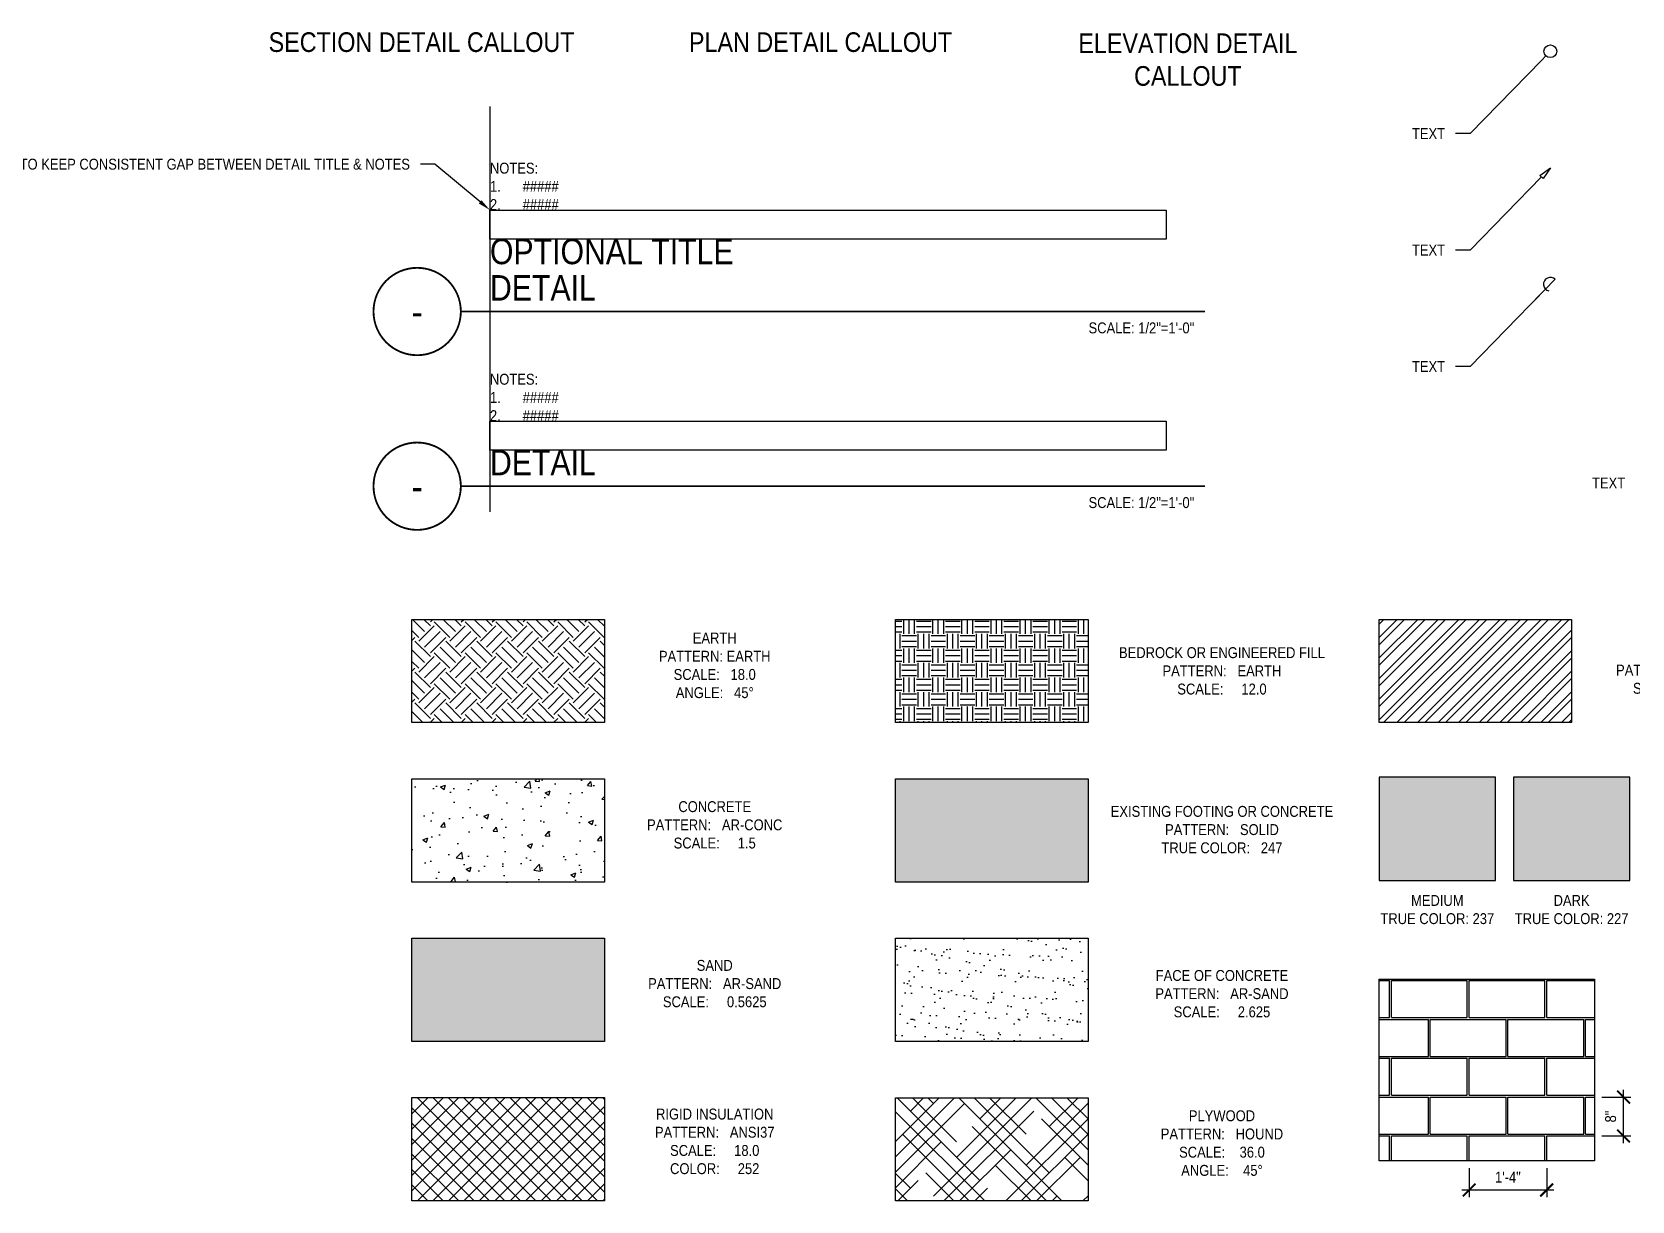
# Model space of a CAD drawing. Header units: inches. Extents: x -2661 to 42767, y -1222 to 9099.
# Drawn here: x 10940.4 to 11270.2, y 1287.7 to 1528.6 of the extents above; entities that cross this region are included whole.
import ezdxf
from ezdxf import colors
from ezdxf.entities.mleader import LeaderData, LeaderLine
from ezdxf.enums import TextEntityAlignment as Align
from ezdxf.math import Vec2, Vec3

# ---------------------------------------------------------------- set-up
doc = ezdxf.new("R2010")
doc.units = ezdxf.units.IN
doc.header["$LTSCALE"] = 12
doc.header["$MEASUREMENT"] = 0
doc.header["$PDMODE"] = 3
doc.linetypes.add('HIDDEN2', pattern=[0.1875, 0.125, -0.0625])
doc.layers.get('0').update_dxf_attribs({"linetype": 'CONTINUOUS'})
doc.layers.get('DefPoints').update_dxf_attribs({"color": 251, "linetype": 'CONTINUOUS'})
doc.layers.add('DESIGNER COMMENTS', color=221, linetype='CONTINUOUS', plot=False)
for name, color, linetype in [('S-ANNO-DIMS', 2, 'CONTINUOUS'), ('S-ANNO-NOTE', 4, 'CONTINUOUS'), ('S-ANNO-NOTE-EXIST', 251, 'CONTINUOUS')]:
    doc.layers.add(name, color=color, linetype=linetype)
doc.layers.add('S-ANNO-NONPLOT', color=253, linetype='CONTINUOUS', plot=False, transparency=0.5)
for name, color, linetype, true_color, transparency in [('S-HATCH-SOIL', 7, 'CONTINUOUS', 0x8f8f8f, 0.8), ('S-POCHE-227', 7, 'CONTINUOUS', 0xe3e3e3, 0.8), ('S-POCHE-237', 7, 'CONTINUOUS', 0xededed, 0.8), ('S-POCHE-247', 7, 'CONTINUOUS', 0xf7f7f7, 0.8)]:
    doc.layers.add(name, color=color, linetype=linetype, true_color=true_color, transparency=transparency)
doc.layers.add('S-HATCH1', color=1, linetype='CONTINUOUS', transparency=0.5)
doc.layers.add('S-HATCH2', color=2, linetype='CONTINUOUS', transparency=0.5)
doc.styles.add('Arial', font='arial.ttf', dxfattribs={"width": 0.85})
doc.dimstyles.new('DIM-24_Se', dxfattribs={"dimscale": 24, "dimtxt": 0.09375, "dimasz": 0.109375, "dimexe": 0.0625, "dimexo": 0.0625, "dimgap": 0.0625, "dimtad": 1, "dimdec": 4, "dimzin": 11, "dimdsep": 46, "dimlunit": 4, "dimtxsty": 'Arial', "dimblk": 'ARCHTICK', "dimcen": 0.125, "dimdle": 0.0625, "dimclrd": 256, "dimclre": 256, "dimclrt": 4, "dimadec": 0, "dimazin": 0, "dimtfac": 0.75, "dimtdec": 4, "dimtmove": 0, "dimatfit": 3, "dimfxl": 1, "dimfrac": 1, "dimtolj": 1, "dimtzin": 0, "dimarcsym": 0})

# ---------------------------------------------------------------- blocks, each defined once
blk = doc.blocks.new('_ARCHTICK')
at = {"color": 0, "linetype": 'ByBlock', "const_width": 0.15}
blk.add_lwpolyline([(-0.5, -0.5), (0.5, 0.5)], dxfattribs=at)
blk = doc.blocks.new('*D747')
at = {"layer": 'DefPoints', "color": 0, "transparency": 16777216}
for p in [(11236.57, 1295.96), (11252.57, 1295.96), (11252.57, 1289.96)]:
    blk.add_point(p, dxfattribs=at)
at = {"layer": 'S-ANNO-DIMS', "lineweight": -2, "transparency": 16777216}
for p, q in [((11236.57, 1294.46), (11236.57, 1288.46)), ((11252.57, 1294.46), (11252.57, 1288.46)), ((11235.07, 1289.96), (11254.07, 1289.96))]:
    blk.add_line(p, q, dxfattribs=at)
at = {"layer": 'S-ANNO-DIMS', "lineweight": -2, "transparency": 16777216, "xscale": 2.625, "yscale": 2.625, "zscale": 2.625, "rotation": 180}
blk.add_blockref('_ARCHTICK', (11236.57, 1289.96), dxfattribs=at)
at = {"layer": 'S-ANNO-DIMS', "lineweight": -2, "transparency": 16777216, "xscale": 2.625, "yscale": 2.625, "zscale": 2.625}
blk.add_blockref('_ARCHTICK', (11252.57, 1289.96), dxfattribs=at)
at = {"layer": 'S-ANNO-DIMS', "color": 4, "transparency": 16777216, "insert": (11244.57, 1292.59), "char_height": 2.25, "attachment_point": 5, "style": 'Arial'}
blk.add_mtext('\\A1;1\'-4"', dxfattribs=at)
blk = doc.blocks.new('*D748')
at = {"layer": 'DefPoints', "color": 0, "transparency": 16777216}
for p in [(11262.41, 1309.09), (11268.41, 1309.09), (11262.41, 1301.09)]:
    blk.add_point(p, dxfattribs=at)
at = {"layer": 'S-ANNO-DIMS', "lineweight": -2, "transparency": 16777216}
for p, q in [((11268.41, 1299.59), (11268.41, 1310.59)), ((11263.91, 1309.09), (11269.91, 1309.09)), ((11263.91, 1301.09), (11269.91, 1301.09))]:
    blk.add_line(p, q, dxfattribs=at)
at = {"layer": 'S-ANNO-DIMS', "lineweight": -2, "transparency": 16777216, "xscale": 2.625, "yscale": 2.625, "zscale": 2.625}
for p, rotation in [((11268.41, 1309.09), 90), ((11268.41, 1301.09), 270)]:
    blk.add_blockref('_ARCHTICK', p, dxfattribs=dict(at, rotation=rotation))
at = {"layer": 'S-ANNO-DIMS', "color": 4, "transparency": 16777216, "insert": (11265.76, 1305.09), "char_height": 2.25, "attachment_point": 5, "rotation": 90, "style": 'Arial'}
blk.add_mtext('\\A1;8"', dxfattribs=at)
blk = doc.blocks.new('_DotBlank')
at = {"color": 0, "lineweight": -2}
blk.add_line((-0.5, 0), (-1, 0), dxfattribs=at)
blk.add_circle((0, 0), 0.5, dxfattribs=at)
blk = doc.blocks.new('ARROW-LOOP')
at = {"color": 0}
blk.add_lwpolyline([(-1.81, 0), (0.54, 0, 1.317177), (-0.46, -0.28)], format="xyb", dxfattribs=at)
blk = doc.blocks.new('_ClosedBlank')
at = {"color": 0, "linetype": 'ByBlock', "lineweight": -2}
for p, q in [((-1, 0.17), (0, 0)), ((-1, 0.17), (-1, -0.17)), ((0, 0), (-1, -0.17))]:
    blk.add_line(p, q, dxfattribs=at)
blk = doc.blocks.new('*U693')
at = {"const_width": 0.375}
for points in [[(-9, 0, -1), (9, 0, 3.732051)], [(-9, 0, 1), (9, 0, -3.732051)]]:
    blk.add_lwpolyline(points, format="xyb", dxfattribs=at)
blk.add_lwpolyline([(9, 0), (162.42, 0)], dxfattribs=at)
blk.add_circle((0, 0), 9)
at = {"style": 'Arial', "width": 0.85}
for tag, p in [('DWG_TITLE_1', (15, 12.38)), ('DWG_TITLE_2', (15, 4.88))]:
    blk.add_attdef(tag, text='', height=5.25, dxfattribs=at).set_placement(p, align=Align.MIDDLE_LEFT)
blk.add_attdef('#', text='', height=6, dxfattribs=at).set_placement((0, 0), align=Align.MIDDLE_CENTER)
blk.add_attdef('SCALE', text='', height=2.25, dxfattribs=at).set_placement((160.17, -2.25), align=Align.TOP_RIGHT)

msp = doc.modelspace()

# ---------------------------------------------------------------- hatches: boundary and pattern name
at = {"layer": 'S-HATCH-SOIL'}
h = msp.add_hatch(dxfattribs=at)
h.set_pattern_fill('EARTH', color=256, scale=18, angle=45, style=0)
h.set_pattern_definition([(45, (3824.8316, -1724.0487), (4e-16, 6.363961), [4.5, -4.5]), (45, (3823.6383, -1722.8555), (4e-16, 6.363961), [4.5, -4.5]), (45, (3822.445, -1721.6622), (4e-16, 6.363961), [4.5, -4.5]), (135, (3822.445, -1720.8667), (-6.363961, 1e-15), [4.5, -4.5]), (135, (3823.6383, -1719.6735), (-6.363961, 1e-15), [4.5, -4.5]), (135, (3824.8316, -1718.4803), (-6.363961, 1e-15), [4.5, -4.5])])
h.paths.add_polyline_path([(11018.67082, 1407.55537), (11058.34863, 1407.55537), (11058.34863, 1386.29209), (11018.67082, 1386.29209)])
h = msp.add_hatch(dxfattribs=at)
h.set_pattern_fill('EARTH', color=256, scale=12, style=0)
h.set_pattern_definition([(0, (3871.6644, -1724.0487), (3, 3), [3, -3]), (0, (3871.6644, -1722.9237), (3, 3), [3, -3]), (0, (3871.6644, -1721.7987), (3, 3), [3, -3]), (90, (3872.0394, -1721.4237), (-3, 3), [3, -3]), (90, (3873.1644, -1721.4237), (-3, 3), [3, -3]), (90, (3874.2894, -1721.4237), (-3, 3), [3, -3])])
h.paths.add_polyline_path([(11118.34863, 1407.55537), (11158.02643, 1407.55537), (11158.02643, 1386.29209), (11118.34863, 1386.29209)])
at = {"layer": 'S-HATCH1'}
h = msp.add_hatch(dxfattribs=at)
h.set_pattern_fill('STEEL', color=256, scale=24, style=0)
h.set_pattern_definition([(45, (4077.032, -1691.1804), (-2.1213203, 2.1213203), []), (45, (4077.032, -1689.6804), (-2.1213203, 2.1213203), [])])
h.paths.add_polyline_path([(11218.02643, 1407.55537), (11257.70424, 1407.55537), (11257.70424, 1386.29209), (11218.02643, 1386.29209)])
at = {"layer": 'S-HATCH1', "linetype": 'HIDDEN2', "ltscale": 0.75}
h = msp.add_hatch(dxfattribs=at)
h.set_pattern_fill('AR-B816C', color=256, style=0)
h.set_pattern_definition([(0, (11220.567, 1317.086), (8, 8), [15.625, -0.375]), (0, (11212.567, 1317.461), (8, 8), [15.625, -0.375]), (90, (11220.567, 1317.086), (-8, 8), [-8.375, 7.625]), (90, (11220.192, 1317.086), (-8, 8), [-8.375, 7.625])])
h.paths.add_polyline_path([(11218.02643, 1333.40347), (11262.41248, 1333.40347), (11262.41248, 1295.96375), (11218.02643, 1295.96375)])
at = {"layer": 'S-HATCH1'}
h = msp.add_hatch(dxfattribs=at)
h.set_pattern_fill('ANSI37', color=252, scale=18, style=0)
h.set_pattern_definition([(45, (3824.8316, -1691.137), (-1.59099026, 1.59099026), []), (135, (3824.8316, -1691.137), (-1.59099026, -1.59099026), [])])
h.paths.add_polyline_path([(11018.67082, 1308.99367), (11058.34863, 1308.99367), (11058.34863, 1287.7304), (11018.67082, 1287.7304)])
h = msp.add_hatch(dxfattribs=at)
h.set_pattern_fill('HOUND', color=252, scale=36, angle=45, style=0)
h.set_pattern_definition([(45, (6000, 0), (4.7729708, 7.9549513), [36, -18]), (135, (6000, 0), (4.7729708, -7.9549513), [36, -18])])
h.paths.add_polyline_path([(11118.34863, 1308.95028), (11158.02643, 1308.95028), (11158.02643, 1287.687), (11118.34863, 1287.687)])
at = {"layer": 'S-HATCH2'}
h = msp.add_hatch(dxfattribs=at)
h.set_pattern_fill('AR-CONC', color=256, scale=1.5, style=0)
h.set_pattern_definition([(50, (3824.8316, -1724.049), (10.758903, -0.941282), [1.125, -12.375]), (355, (3824.832, -1724.049), (-2.08127, 11.282882), [0.9, -9.9]), (100.45144, (3825.728, -1724.127), (8.677633, 10.3416), [0.956103, -10.517132]), (46.1842, (3824.832, -1721.049), (16.00862, -2.48279), [1.6875, -18.5625]), (96.63564, (3826.166, -1721.256), (14.01993, 14.61178), [1.434155, -15.775706]), (351.18416, (3824.832, -1721.049), (14.01993, 14.61178), [1.35, -14.85]), (21, (3826.3316, -1721.799), (8.953606, -6.039283), [1.125, -12.375]), (326, (3826.332, -1721.799), (3.64973, 10.87725), [0.9, -9.9]), (71.45144, (3827.078, -1722.302), (12.603336, 4.837967), [0.956103, -10.517132]), (37.5, (3824.8316, -1724.0487), (0.1823978, 4.9934078), [0, -9.78, 0, -10.05, 0, -9.9375]), (7.5, (3824.8316, -1724.0487), (3.946043, 5.9161757), [0, -5.73, 0, -9.555, 0, -3.7875]), (327.5, (3821.4866, -1724.0487), (8.0073365, -0.338323), [0, -3.75, 0, -11.7, 0, -15.525]), (317.5, (3819.9866, -1724.049), (8.7477925, 1.501575), [0, -4.875, 0, -7.77, 0, -11.025])])
h.paths.add_polyline_path([(11018.67082, 1374.687), (11058.34863, 1374.687), (11058.34863, 1353.42373), (11018.67082, 1353.42373)])
h = msp.add_hatch(dxfattribs=at)
h.set_pattern_fill('AR-SAND', color=256, scale=0.5625, angle=30, style=0)
h.set_pattern_definition([(67.5, (3824.83155, -1724.0487), (-0.57260572, 0.92091468), [0, -0.855, 0, -0.95625, 0, -0.9140625]), (37.5, (3824.8316, -1724.0487), (0.06839919, 1.87252793), [0, -0.46125, 0, -0.770625, 0, -0.2953125]), (357.5, (3824.2324, -1724.3947), (1.51542925, 0.87860915), [0, -0.28125, 0, -1.0125, 0, -1.321875]), (347.5, (3824.2324, -1724.3947), (1.21755613, 1.27302336), [0, -0.140625, 0, -0.66375, 0, -0.759375])])
h.paths.add_polyline_path([(11018.67082, 1341.81864), (11058.34863, 1341.81864), (11058.34863, 1320.55537), (11018.67082, 1320.55537)])
h = msp.add_hatch(dxfattribs=at)
h.set_pattern_fill('AR-SAND', color=256, scale=2.625, angle=30, style=0)
h.set_pattern_definition([(67.5, (3871.6644, -1724.0487), (-2.67216, 4.2976018), [0, -3.99, 0, -4.4625, 0, -4.265625]), (37.5, (3871.6644, -1724.049), (0.319196, 8.7384637), [0, -2.1525, 0, -3.59625, 0, -1.378125]), (357.5, (3868.8682, -1725.663), (7.0720031, 4.100176), [0, -1.3125, 0, -4.725, 0, -6.16875]), (347.5, (3868.868, -1725.663), (5.6819286, 5.9407757), [0, -0.65625, 0, -3.0975, 0, -3.54375])])
h.paths.add_polyline_path([(11118.34863, 1341.81864), (11158.02643, 1341.81864), (11158.02643, 1320.55537), (11118.34863, 1320.55537)])
at = {"layer": 'S-POCHE-227'}
h = msp.add_hatch(color=256, dxfattribs=at)
h.dxf.hatch_style = 1
h.paths.add_polyline_path([(11245.70424, 1353.73412), (11269.70424, 1353.73412), (11269.70424, 1374.9974), (11245.70424, 1374.9974)])
at = {"layer": 'S-POCHE-237'}
h = msp.add_hatch(color=256, dxfattribs=at)
h.dxf.hatch_style = 1
h.paths.add_polyline_path([(11218.02643, 1374.9974), (11218.02643, 1353.73412), (11242.02643, 1353.73412), (11242.02643, 1374.9974)])
at = {"layer": 'S-POCHE-247'}
h = msp.add_hatch(color=256, dxfattribs=at)
h.dxf.hatch_style = 1
h.paths.add_polyline_path([(11118.34863, 1374.687), (11158.02643, 1374.687), (11158.02643, 1353.42373), (11118.34863, 1353.42373)])

# ---------------------------------------------------------------- linework, layer by layer
at = {"layer": 'DESIGNER COMMENTS'}
for p, q in [((11034.75035, 1513.23132), (11034.75035, 1465.69105)), ((11034.75035, 1477.23132), (11034.75035, 1429.69105))]:
    msp.add_line(p, q, dxfattribs=at)
for points in [[(11034.75035, 1491.9081), (11174.16854, 1491.9081), (11174.16854, 1485.9081), (11034.75035, 1485.9081)], [(11034.75035, 1448.4081), (11174.16854, 1448.4081), (11174.16854, 1442.4081), (11034.75035, 1442.4081)]]:
    msp.add_lwpolyline(points, close=True, dxfattribs=at)
at = {"layer": 'S-ANNO-NONPLOT', "linetype": 'ByBlock'}
for points in [[(11018.67082, 1407.55537), (11058.34863, 1407.55537), (11058.34863, 1386.29209), (11018.67082, 1386.29209)], [(11118.34863, 1407.55537), (11158.02643, 1407.55537), (11158.02643, 1386.29209), (11118.34863, 1386.29209)], [(11218.02643, 1407.55537), (11257.70424, 1407.55537), (11257.70424, 1386.29209), (11218.02643, 1386.29209)], [(11018.67082, 1374.687), (11058.34863, 1374.687), (11058.34863, 1353.42373), (11018.67082, 1353.42373)], [(11118.34863, 1374.687), (11158.02643, 1374.687), (11158.02643, 1353.42373), (11118.34863, 1353.42373)], [(11218.02643, 1374.9974), (11218.02643, 1353.73412), (11242.02643, 1353.73412), (11242.02643, 1374.9974), (11218.02643, 1374.9974)], [(11245.70424, 1353.73412), (11269.70424, 1353.73412), (11269.70424, 1374.9974), (11245.70424, 1374.9974), (11245.70424, 1353.73412)], [(11018.67082, 1341.81864), (11058.34863, 1341.81864), (11058.34863, 1320.55537), (11018.67082, 1320.55537)], [(11118.34863, 1341.81864), (11158.02643, 1341.81864), (11158.02643, 1320.55537), (11118.34863, 1320.55537)], [(11218.02643, 1333.40347), (11262.41248, 1333.40347), (11262.41248, 1295.96375), (11218.02643, 1295.96375)], [(11018.67082, 1308.99367), (11058.34863, 1308.99367), (11058.34863, 1287.7304), (11018.67082, 1287.7304)], [(11118.34863, 1308.95028), (11158.02643, 1308.95028), (11158.02643, 1287.687), (11118.34863, 1287.687)]]:
    msp.add_lwpolyline(points, close=True, dxfattribs=at)

# ---------------------------------------------------------------- block references
at = {"layer": 'S-ANNO-NOTE'}
for p, values in [((11019.75035, 1470.98996), {'#': '-', 'DWG_TITLE_1': 'OPTIONAL TITLE', 'DWG_TITLE_2': 'DETAIL', 'SCALE': 'SCALE: 1/2"=1\'-0"'}), ((11019.75035, 1434.98996), {'#': '-', 'DWG_TITLE_2': 'DETAIL', 'SCALE': 'SCALE: 1/2"=1\'-0"'})]:
    msp.add_blockref('*U693', p, dxfattribs=at).add_auto_attribs(values)

# ---------------------------------------------------------------- texts
at = {"layer": 'S-ANNO-NOTE', "color": 191, "char_height": 4.05, "attachment_point": 8, "style": 'Arial'}
for s, insert in [('SECTION DETAIL CALLOUT', (11020.65863, 1524.42573)), ('PLAN DETAIL CALLOUT', (11102.88916, 1524.42573))]:
    msp.add_mtext(s, dxfattribs=dict(at, insert=insert))
at = {"layer": 'S-ANNO-NOTE', "color": 191, "insert": (11178.61204, 1517.45567), "char_height": 4.05, "width": 46.1001978, "attachment_point": 8, "style": 'Arial'}
msp.add_mtext('ELEVATION DETAIL CALLOUT', dxfattribs=at)
at = {"layer": 'S-ANNO-NOTE', "char_height": 2.25, "style": 'Arial'}
for s, insert, width, attachment_point in [('NOTES:\\P\\pxi-3,l3,t3;1.^I#####\\P2.^I#####', (11034.75035, 1491.9081), 137.8788787, 7), ('NOTES:\\P\\pxi-3,l3,t3;1.^I#####\\P2.^I#####', (11034.75035, 1448.4081), 137.8788787, 7), ('EARTH\\PPATTERN: EARTH\\PSCALE:   18.0\\PANGLE:   45%%D', (11081.08397, 1398.05756), 58.8453495, 5), ('\\pxqc;BEDROCK OR ENGINEERED FILL\\PPATTERN:   EARTH \\PSCALE:     12.0', (11185.63706, 1396.92373), 58.8453495, 5), ('STEEL\\PPATTERN:^ISTEEL \\PSCALE:^I24.0', (11278.07259, 1397.07893), 58.8453495, 5), ('CONCRETE\\PPATTERN:   AR-CONC \\PSCALE:     1.5', (11081.08397, 1365.18919), 58.8453495, 5), ('EXISTING FOOTING OR CONCRETE\\PPATTERN:   SOLID\\PTRUE COLOR:   247', (11185.63706, 1364.21056), 58.8453495, 5), ('MEDIUM \\PTRUE COLOR: 237', (11230.02643, 1347.73412), 58.8453495, 5), ('DARK\\PTRUE COLOR: 227', (11257.70424, 1347.73412), 58.8453495, 5), ('SAND\\PPATTERN:   AR-SAND \\PSCALE:     0.5625', (11081.08397, 1332.47603), 58.8453495, 5), ('FACE OF CONCRETE\\PPATTERN:   AR-SAND \\PSCALE:     2.625', (11185.63706, 1330.39866), 58.8453495, 5), ('RIGID INSULATION\\PPATTERN:   ANSI37 \\PSCALE:     18.0\\PCOLOR:     252', (11081.08397, 1299.96145), 58.8453495, 5), ('PLYWOOD\\PPATTERN:   HOUND \\PSCALE:    36.0\\PANGLE:    45%%D', (11185.63706, 1299.60766), 58.8453495, 5)]:
    msp.add_mtext(s, dxfattribs=dict(at, insert=insert, width=width, attachment_point=attachment_point))
at = {"layer": 'S-ANNO-NOTE-EXIST', "insert": (11265.32736, 1435.65327), "char_height": 2.25, "width": 17.834573, "attachment_point": 5, "style": 'Arial'}
msp.add_mtext('TEXT', dxfattribs=at)

# ---------------------------------------------------------------- dimensions: what is measured, and where the dimension line sits
at = {"layer": 'S-ANNO-DIMS'}
for base, p1, p2, angle, picture, middle in [((11268.41248, 1309.08625), (11262.41248, 1301.08625), (11262.41248, 1309.08625), 270, '*D748', (11265.76369, 1305.08625)), ((11252.56682, 1289.96375), (11236.56682, 1295.96375), (11252.56682, 1295.96375), 180, '*D747', (11244.56682, 1292.59336))]:
    dim = msp.add_linear_dim(base=base, p1=p1, p2=p2, angle=angle, dimstyle='DIM-24_Se', dxfattribs=at)
    dim.commit()
    dim.dimension.update_dxf_attribs({"geometry": picture, "text_midpoint": middle})

# ---------------------------------------------------------------- leaders
at = {"layer": 'S-ANNO-NOTE'}
ml = msp.add_multileader_mtext('Standard', dxfattribs=at)
ml.set_content('\\A1;TEXT', color=4, style='Arial')
ml.set_leader_properties(color=2)
ml.set_arrow_properties(name='DOTBLANK')
ml.build(insert=Vec2(0, 0))
ml.multileader.update_dxf_attribs({"dogleg_length": 0.36, "arrow_head_size": 2.625, "scale": 24})
ctx = ml.context
ctx.base_point, ctx.scale, ctx.char_height, ctx.arrow_head_size, ctx.landing_gap_size, ctx.plane_origin = Vec3(11376.69399, 1507.65327), 24, 2.25, 2.625, 2.16, Vec3(11434.00471, 1805.9881)
ctx.text_align_type = 2
notes = []
notes.append((ctx, [(0, (1, 1, 0), (11390.72601, 1507.65327), (-1, 0), 3, [(0, [(11407.26849, 1524.62384)], 0, [])])]))
ctx.mtext.insert, ctx.mtext.width, ctx.mtext.defined_height, ctx.mtext.alignment, ctx.mtext.flow_direction = Vec3(11385.56601, 1508.77827), 48, 7.54853, 3, 5
ml = msp.add_multileader_mtext('Standard', dxfattribs=at)
ml.set_content('TEXT', color=4, style='Arial')
ml.set_leader_properties(color=2)
ml.build(insert=Vec2(0, 0))
ml.multileader.update_dxf_attribs({"dogleg_length": 21.88349, "arrow_head_size": 1.75, "scale": 16})
ctx = ml.context
ctx.base_point, ctx.scale, ctx.char_height, ctx.arrow_head_size, ctx.landing_gap_size, ctx.plane_origin = Vec3(10504.48545, 1517.92148), 16, 1.5, 1.75, 1.44, Vec3(10447.97004, 1957.98253)
notes.append((ctx, [(0, (1, 1, 0), (10502.48545, 1517.92148), (1, 0), 2, [(0, [(10488.34313, 1520.74972), (10494.00017, 1526.40677)], 0, [])])]))
ctx.mtext.insert, ctx.mtext.width, ctx.mtext.flow_direction = Vec3(10505.92545, 1518.67148), 32, 5
ml = msp.add_multileader_mtext('Standard', dxfattribs=at)
ml.set_content('TEXT', color=4, style='Arial')
ml.set_leader_properties(color=2)
ml.build(insert=Vec2(0, 0))
ml.multileader.update_dxf_attribs({"dogleg_length": 0.36, "arrow_head_size": 1.75, "scale": 16})
ctx = ml.context
ctx.base_point, ctx.scale, ctx.char_height, ctx.arrow_head_size, ctx.landing_gap_size, ctx.plane_origin = Vec3(10504.48545, 1501.92148), 16, 1.5, 1.75, 1.44, Vec3(10458.77867, 1800.25631)
notes.append((ctx, [(0, (1, 1, 0), (10502.48545, 1501.92148), (1, 0), 2, [(1, [(10491.17174, 1513.23519), (10491.17174, 1490.60778)], 0, [])])]))
ctx.mtext.insert, ctx.mtext.width, ctx.mtext.flow_direction = Vec3(10505.92545, 1502.67148), 32, 5
ml = msp.add_multileader_mtext('Standard', dxfattribs=at)
ml.set_content('\\A1;{\\C256;TEXT IS BOTTOM LEFT JUSTIFIED TO KEEP CONSISTENT GAP BETWEEN DETAIL TITLE & NOTES}', color=4, style='Arial')
ml.set_leader_properties(color=2)
ml.build(insert=Vec2(0, 0))
ml.multileader.update_dxf_attribs({"dogleg_length": 0.125, "arrow_head_size": 2.625, "scale": 24})
ctx = ml.context
ctx.base_point, ctx.scale, ctx.char_height, ctx.arrow_head_size, ctx.landing_gap_size, ctx.plane_origin = Vec3(10972.52016, 1501.32868), 24, 2.25, 2.625, 2.16, Vec3(11097.06097, 2049.09701)
ctx.text_align_type = 2
notes.append((ctx, [(0, (1, 1, 0), (11023.42455, 1501.32868), (-1, 0), 3, [(0, [(11034.75035, 1491.9081)], 0, [])])]))
ctx.mtext.insert, ctx.mtext.width, ctx.mtext.defined_height, ctx.mtext.alignment, ctx.mtext.flow_direction = Vec3(11018.26455, 1502.47977), 43.6773346, 25.3416, 3, 5
ml = msp.add_multileader_mtext('Standard', dxfattribs=at)
ml.set_content('\\A1;TEXT', color=4, style='Arial')
ml.set_leader_properties(color=2)
ml.build(insert=Vec2(0, 0))
ml.multileader.update_dxf_attribs({"dogleg_length": 0.36, "arrow_head_size": 2.625, "scale": 24})
ctx = ml.context
ctx.base_point, ctx.scale, ctx.char_height, ctx.arrow_head_size, ctx.landing_gap_size, ctx.plane_origin = Vec3(11376.69399, 1483.65327), 24, 2.25, 2.625, 2.16, Vec3(11434.00471, 1781.9881)
ctx.text_align_type = 2
notes.append((ctx, [(0, (1, 1, 0), (11390.72601, 1483.65327), (-1, 0), 3, [(0, [(11407.26849, 1500.62384)], 0, [])])]))
ctx.mtext.insert, ctx.mtext.width, ctx.mtext.alignment, ctx.mtext.flow_direction = Vec3(11385.56601, 1484.77827), 48, 3, 5
at = {"layer": 'S-ANNO-NOTE', "color": 191}
ml = msp.add_multileader_mtext('Standard', dxfattribs=at)
ml.set_content('(LEADER w/ DIFFERENT ARROWS)', color=191, style='Arial')
ml.set_leader_properties(color=191)
ml.build(insert=Vec2(0, 0))
ml.multileader.update_dxf_attribs({"text_right_attachment_type": 3, "dogleg_length": 0.36, "arrow_head_size": 1.75, "scale": 16})
ctx = ml.context
ctx.base_point, ctx.scale, ctx.char_height, ctx.arrow_head_size, ctx.landing_gap_size, ctx.plane_origin = Vec3(10528.5337, 1501.92148), 16, 1.5, 1.75, 1.44, Vec3(10481.96185, 1799.02971)
ctx.right_attachment = 3
notes.append((ctx, [(0, (1, 1, 0), (10526.5337, 1501.92148), (1, 0), 2, [(0, [(10512.00292, 1501.92148)], 0, [])])]))
ctx.mtext.insert, ctx.mtext.width, ctx.mtext.defined_height, ctx.mtext.flow_direction = Vec3(10529.9737, 1502.89198), 39.9616719, 6.10855, 5
at = {"layer": 'S-ANNO-NOTE'}
ml = msp.add_multileader_mtext('Standard', dxfattribs=at)
ml.set_content('TEXT', color=4, style='Arial')
ml.set_leader_properties(color=2)
ml.set_arrow_properties(name='ARROW-LOOP')
ml.build(insert=Vec2(0, 0))
ml.multileader.update_dxf_attribs({"dogleg_length": 0.36, "arrow_head_size": 2.625, "scale": 24})
ctx = ml.context
ctx.base_point, ctx.scale, ctx.char_height, ctx.arrow_head_size, ctx.landing_gap_size, ctx.plane_origin = Vec3(11376.69399, 1459.65327), 24, 2.25, 2.625, 2.16, Vec3(11434.00471, 1757.9881)
ctx.text_align_type = 2
notes.append((ctx, [(0, (1, 1, 0), (11390.72601, 1459.65327), (-1, 0), 3, [(0, [(11407.26849, 1476.62384)], 0, [])])]))
ctx.mtext.insert, ctx.mtext.width, ctx.mtext.alignment, ctx.mtext.flow_direction = Vec3(11385.56601, 1460.77827), 48, 3, 5
ml = msp.add_multileader_mtext('Standard', dxfattribs=at)
ml.set_content('TEXT', color=4, style='Arial')
ml.set_leader_properties(color=2)
ml.build(insert=Vec2(0, 0))
ml.multileader.update_dxf_attribs({"dogleg_length": 21.88349, "arrow_head_size": 2.625, "scale": 24})
ctx = ml.context
ctx.base_point, ctx.scale, ctx.char_height, ctx.arrow_head_size, ctx.landing_gap_size, ctx.plane_origin = Vec3(11376.69399, 1435.65327), 24, 2.25, 2.625, 2.16, Vec3(11444.81333, 1875.71432)
ctx.text_align_type = 2
notes.append((ctx, [(0, (1, 1, 0), (11390.72601, 1435.65327), (-1, 0), 3, [(0, [(11407.26849, 1435.65327), (11398.7832, 1444.13856)], 0, [])])]))
ctx.mtext.insert, ctx.mtext.width, ctx.mtext.alignment, ctx.mtext.flow_direction = Vec3(11385.56601, 1436.77827), 48, 3, 5
ml = msp.add_multileader_mtext('Standard', dxfattribs=at)
ml.set_content('TEXT', color=4, style='Arial')
ml.set_leader_properties(color=2)
ml.build(insert=Vec2(0, 0))
ml.multileader.update_dxf_attribs({"dogleg_length": 0.36, "arrow_head_size": 2.625, "scale": 24})
ctx = ml.context
ctx.base_point, ctx.scale, ctx.char_height, ctx.arrow_head_size, ctx.landing_gap_size, ctx.plane_origin = Vec3(11376.69399, 1411.65327), 24, 2.25, 2.625, 2.16, Vec3(11434.00471, 1709.9881)
ctx.text_align_type = 2
notes.append((ctx, [(0, (1, 1, 0), (11390.72601, 1411.65327), (-1, 0), 3, [(1, [(11407.26849, 1428.62384), (11407.26849, 1394.68271)], 0, [])])]))
ctx.mtext.insert, ctx.mtext.width, ctx.mtext.alignment, ctx.mtext.flow_direction = Vec3(11385.56601, 1412.77827), 48, 3, 5
at = {"layer": 'S-ANNO-NOTE-EXIST'}
ml = msp.add_multileader_mtext('Standard', dxfattribs=at)
ml.set_content('{\\C256;TEXT}', color=4, style='Arial')
ml.set_leader_properties(color=256)
ml.set_arrow_properties(name='DOTBLANK')
ml.build(insert=Vec2(0, 0))
ml.multileader.update_dxf_attribs({"dogleg_length": 0.36, "arrow_head_size": 2.625, "scale": 24})
ctx = ml.context
ctx.base_point, ctx.scale, ctx.char_height, ctx.arrow_head_size, ctx.landing_gap_size, ctx.plane_origin = Vec3(11222.75287, 1507.65327), 24, 2.25, 2.625, 2.16, Vec3(11281.43918, 1805.9881)
ctx.text_align_type = 2
notes.append((ctx, [(0, (1, 1, 0), (11236.78488, 1507.65327), (-1, 0), 3, [(0, [(11253.32736, 1524.62384)], 0, [])])]))
ctx.mtext.insert, ctx.mtext.width, ctx.mtext.alignment, ctx.mtext.flow_direction = Vec3(11231.62488, 1508.77827), 48, 3, 5
ml = msp.add_multileader_mtext('Standard', dxfattribs=at)
ml.set_content('{\\C256;TEXT}', color=4, style='Arial')
ml.set_leader_properties(color=256)
ml.set_arrow_properties(name='CLOSEDBLANK')
ml.build(insert=Vec2(0, 0))
ml.multileader.update_dxf_attribs({"dogleg_length": 0.36, "arrow_head_size": 2.625, "scale": 24})
ctx = ml.context
ctx.base_point, ctx.scale, ctx.char_height, ctx.arrow_head_size, ctx.landing_gap_size, ctx.plane_origin = Vec3(11222.75287, 1483.65327), 24, 2.25, 2.625, 2.16, Vec3(11281.43918, 1781.9881)
ctx.text_align_type = 2
notes.append((ctx, [(0, (1, 1, 0), (11236.78488, 1483.65327), (-1, 0), 3, [(0, [(11253.32736, 1500.62384)], 0, [])])]))
ctx.mtext.insert, ctx.mtext.width, ctx.mtext.alignment, ctx.mtext.flow_direction = Vec3(11231.62488, 1484.77827), 48, 3, 5
ml = msp.add_multileader_mtext('Standard', dxfattribs=at)
ml.set_content('{\\C256;TEXT}', color=4, style='Arial')
ml.set_leader_properties(color=256)
ml.set_arrow_properties(name='ARROW-LOOP')
ml.build(insert=Vec2(0, 0))
ml.multileader.update_dxf_attribs({"dogleg_length": 0.36, "arrow_head_size": 2.625, "scale": 24})
ctx = ml.context
ctx.base_point, ctx.scale, ctx.char_height, ctx.arrow_head_size, ctx.landing_gap_size, ctx.plane_origin = Vec3(11222.75287, 1459.65327), 24, 2.25, 2.625, 2.16, Vec3(11281.43918, 1757.9881)
ctx.text_align_type = 2
notes.append((ctx, [(0, (1, 1, 0), (11236.78488, 1459.65327), (-1, 0), 3, [(0, [(11253.32736, 1476.62384)], 0, [])])]))
ctx.mtext.insert, ctx.mtext.width, ctx.mtext.alignment, ctx.mtext.flow_direction = Vec3(11231.62488, 1460.77827), 48, 3, 5
for ctx, leaders in notes:
    for number, flags, end, landing, length, lines in leaders:
        leader = LeaderData()
        leader.index, (leader.has_last_leader_line, leader.has_dogleg_vector, leader.attachment_direction) = number, flags
        leader.last_leader_point, leader.dogleg_vector, leader.dogleg_length = Vec3(end), Vec3(landing), length
        for number, points, colour, breaks in lines:
            line = LeaderLine()
            line.index, line.vertices, line.color, line.breaks = number, Vec3.list(points), colors.encode_raw_color(colour), breaks
            leader.lines.append(line)
        ctx.leaders.append(leader)

doc.saveas('drawing.dxf')
